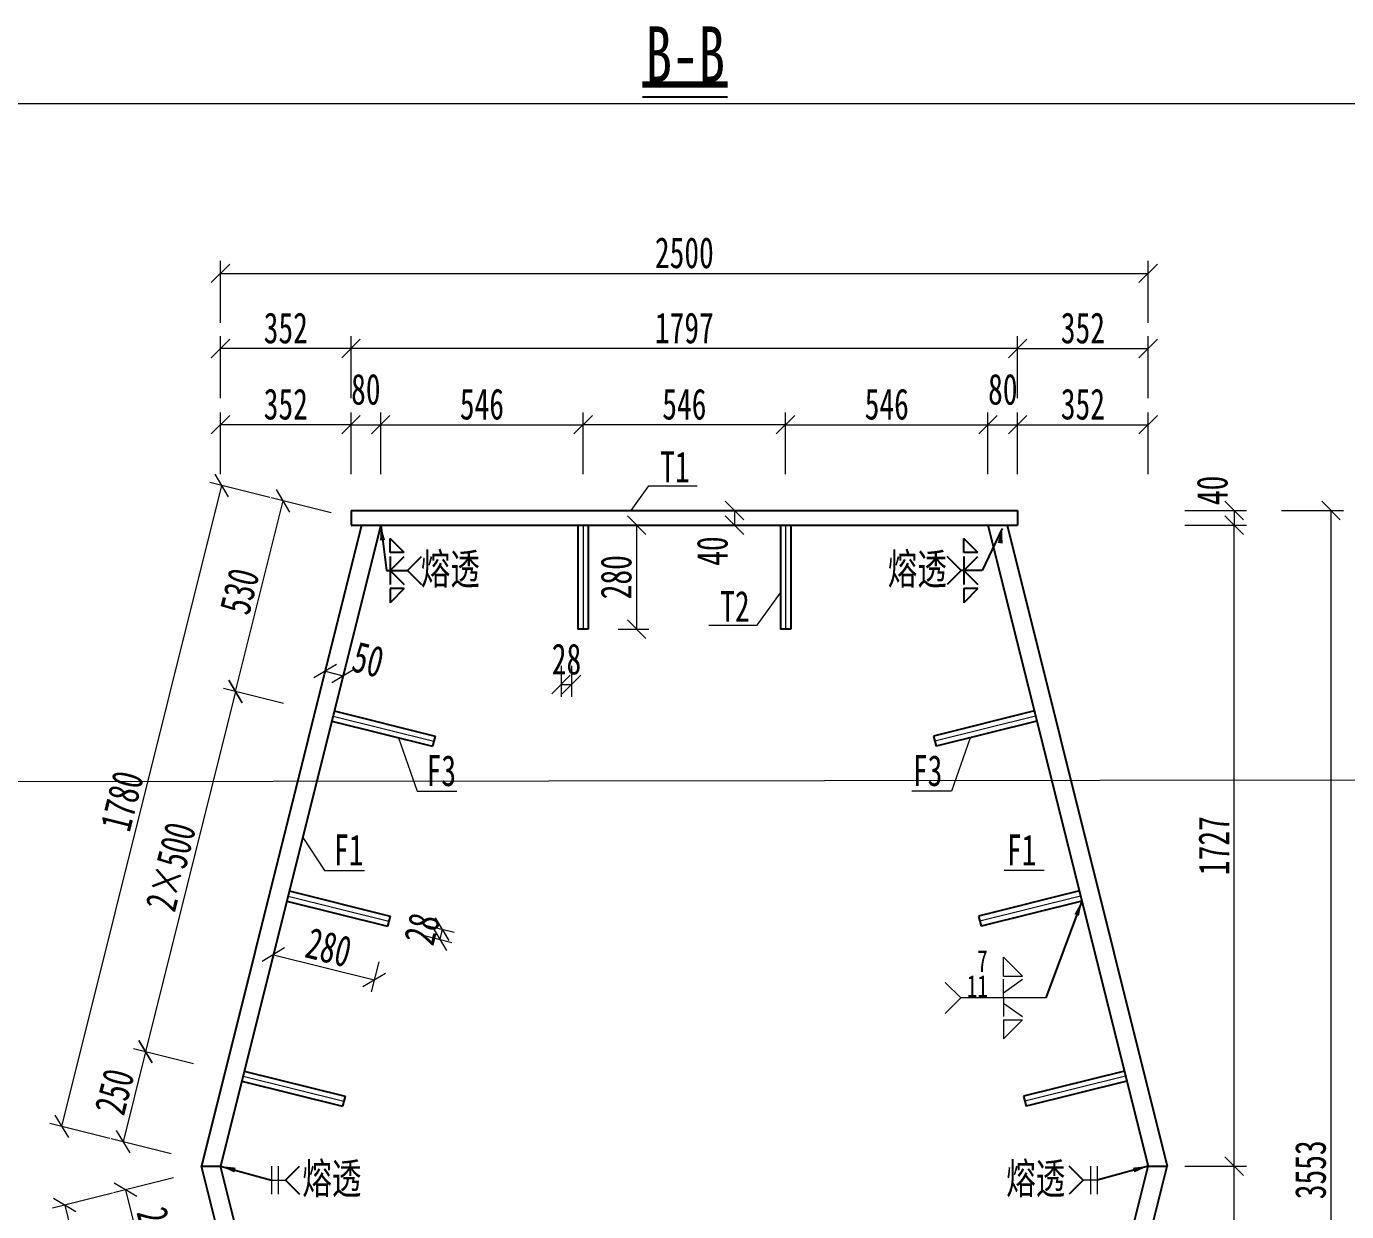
# Model space of a CAD drawing. Header units: millimetres. Extents: x -411717 to -116098, y 0 to 693159.
# Drawn here: x -191270 to -187711, y 370087 to 373280 of the extents above; entities that cross this region are included whole.
import ezdxf

# ---------------------------------------------------------------- set-up
doc = ezdxf.new("R2010")
doc.units = ezdxf.units.MM
doc.header["$LTSCALE"] = 2
doc.header["$PDMODE"] = 3
doc.header["$PDSIZE"] = -10
doc.layers.get('Defpoints').update_dxf_attribs({"color": 8, "lineweight": 9})
for name, color, linetype, lineweight in [('加粗线', 6, 'Continuous', 25), ('标注', 4, 'Continuous', 13), ('横隔板', 6, 'Continuous', 25), ('细实线', 4, 'Continuous', 15), ('细线', 4, 'Continuous', 15), ('钢板粗线', 1, 'Continuous', 25)]:
    doc.layers.add(name, color=color, linetype=linetype, lineweight=lineweight)
doc.layers.add('焊缝', color=7, linetype='Continuous')
doc.styles.add('111', font='仿宋_GB2312.ttf', dxfattribs={"width": 0.7})
doc.styles.get("Standard").update_dxf_attribs({"font": '仿宋_GB2312.ttf'})
doc.dimstyles.new('200', dxfattribs={"dimscale": 0, "dimtxt": 2.5, "dimasz": 1.5, "dimexe": 1, "dimexo": 1, "dimgap": 0.4, "dimtad": 1, "dimdec": 0, "dimdsep": 46, "dimtxsty": '111', "dimblk": 'OBLIQUE', "dimcen": 0, "dimclrd": 256, "dimclre": 256, "dimclrt": 256, "dimadec": 1, "dimazin": 2, "dimtfac": 1, "dimtdec": 0, "dimtmove": 2, "dimatfit": 3, "dimfxl": 4, "dimfxlon": 1, "dimtolj": 1, "dimlwd": -1, "dimlwe": -1, "dimarcsym": 0})
doc.dimstyles.new('MSteel_1.0_1.0', dxfattribs={"dimtxt": 3, "dimasz": 1.2, "dimexe": 1, "dimexo": 1, "dimgap": 1, "dimtad": 3, "dimtoh": 1, "dimdec": 0, "dimzin": 0, "dimdsep": 46, "dimtxsty": 'Standard', "dimblk": 'ARCHTICK', "dimcen": 0.09, "dimclrd": 3, "dimclre": 3, "dimadec": 0, "dimazin": 0, "dimtfac": 1, "dimtdec": 4, "dimtofl": 0, "dimtmove": 0, "dimatfit": 3, "dimfxl": 1, "dimtolj": 1, "dimtzin": 0, "dimarcsym": 0})

# ---------------------------------------------------------------- blocks, each defined once
blk = doc.blocks.new('_Oblique')
at = {"color": 0, "linetype": 'ByBlock', "lineweight": -2}
blk.add_line((-0.5, -0.5), (0.5, 0.5), dxfattribs=at)
blk = doc.blocks.new('*D958')
at = {"layer": 'Defpoints', "color": 0, "transparency": 16777216}
for p in [(-189362, 371975.6), (-189362, 371935.6), (-189361.2, 371935.6)]:
    blk.add_point(p, dxfattribs=at)
at = {"layer": '细实线', "transparency": 16777216}
for p, q in [((-189361.2, 371975.6), (-189327.9, 371975.6)), ((-189361.2, 371975.6), (-189361.2, 371935.6)), ((-189361.2, 371935.6), (-189327.9, 371935.6))]:
    blk.add_line(p, q, dxfattribs=at)
at = {"layer": '细实线', "transparency": 16777216, "xscale": 50, "yscale": 50, "zscale": 50}
for p, rotation in [((-189361.2, 371975.6), 90), ((-189361.2, 371935.6), 270)]:
    blk.add_blockref('_Oblique', p, dxfattribs=dict(at, rotation=rotation))
at = {"layer": '细实线', "transparency": 16777216, "insert": (-189420.8, 371866.1), "char_height": 83.33, "attachment_point": 5, "rotation": 90, "style": '111'}
blk.add_mtext('\\A1;40', dxfattribs=at)
blk = doc.blocks.new('*D959')
at = {"layer": 'Defpoints', "color": 0, "transparency": 16777216}
for p in [(-190746.4, 372206.5), (-190394.8, 371935.6), (-190746.4, 370209.1)]:
    blk.add_point(p, dxfattribs=at)
at = {"layer": '细实线', "transparency": 16777216}
for p, q in [((-190746.4, 372073.1), (-190746.4, 372239.8)), ((-190394.8, 372073.1), (-190394.8, 372239.8)), ((-190394.8, 372206.5), (-190746.4, 372206.5))]:
    blk.add_line(p, q, dxfattribs=at)
at = {"layer": '细实线', "transparency": 16777216, "xscale": 50.00000000000004, "yscale": 50.00000000000004, "zscale": 50.00000000000004, "rotation": 180}
blk.add_blockref('_Oblique', (-190746.4, 372206.5), dxfattribs=at)
at = {"layer": '细实线', "transparency": 16777216, "xscale": 50.00000000000004, "yscale": 50.00000000000004, "zscale": 50.00000000000004}
blk.add_blockref('_Oblique', (-190394.8, 372206.5), dxfattribs=at)
at = {"layer": '细实线', "transparency": 16777216, "insert": (-190570.6, 372261.5), "char_height": 83.33, "attachment_point": 5, "style": '111'}
blk.add_mtext('\\A1;352', dxfattribs=at)
blk = doc.blocks.new('*D935')
at = {"layer": 'Defpoints', "color": 0, "transparency": 16777216}
for p in [(-190314.8, 372206.5), (-190394.8, 371935.6), (-190314.8, 371935.6)]:
    blk.add_point(p, dxfattribs=at)
at = {"layer": '细实线', "transparency": 16777216}
for p, q in [((-190394.8, 372073.1), (-190394.8, 372239.8)), ((-190314.8, 372073.1), (-190314.8, 372239.8)), ((-190394.8, 372206.5), (-190314.8, 372206.5))]:
    blk.add_line(p, q, dxfattribs=at)
at = {"layer": '细实线', "transparency": 16777216, "xscale": 50.00000000000004, "yscale": 50.00000000000004, "zscale": 50.00000000000004, "rotation": 180}
blk.add_blockref('_Oblique', (-190394.8, 372206.5), dxfattribs=at)
at = {"layer": '细实线', "transparency": 16777216, "xscale": 50.00000000000004, "yscale": 50.00000000000004, "zscale": 50.00000000000004}
blk.add_blockref('_Oblique', (-190314.8, 372206.5), dxfattribs=at)
at = {"layer": '细实线', "transparency": 16777216, "insert": (-190354.8, 372301.5), "char_height": 83.33, "attachment_point": 5, "style": '111'}
blk.add_mtext('\\A1;80', dxfattribs=at)
blk = doc.blocks.new('*D936')
at = {"layer": 'Defpoints', "color": 0, "transparency": 16777216}
for p in [(-189769.2, 372206.5), (-190314.8, 371935.6), (-189769.2, 371935.6)]:
    blk.add_point(p, dxfattribs=at)
at = {"layer": '细实线', "transparency": 16777216}
for p, q in [((-190314.8, 372073.1), (-190314.8, 372239.8)), ((-189769.2, 372073.1), (-189769.2, 372239.8)), ((-190314.8, 372206.5), (-189769.2, 372206.5))]:
    blk.add_line(p, q, dxfattribs=at)
at = {"layer": '细实线', "transparency": 16777216, "xscale": 50.00000000000004, "yscale": 50.00000000000004, "zscale": 50.00000000000004, "rotation": 180}
blk.add_blockref('_Oblique', (-190314.8, 372206.5), dxfattribs=at)
at = {"layer": '细实线', "transparency": 16777216, "xscale": 50.00000000000004, "yscale": 50.00000000000004, "zscale": 50.00000000000004}
blk.add_blockref('_Oblique', (-189769.2, 372206.5), dxfattribs=at)
at = {"layer": '细实线', "transparency": 16777216, "insert": (-190042, 372261.5), "char_height": 83.33, "attachment_point": 5, "style": '111'}
blk.add_mtext('\\A1;546', dxfattribs=at)
blk = doc.blocks.new('*D937')
at = {"layer": 'Defpoints', "color": 0, "transparency": 16777216}
for p in [(-188678, 372206.5), (-189223.6, 371935.6), (-188678, 371935.6)]:
    blk.add_point(p, dxfattribs=at)
at = {"layer": '细实线', "transparency": 16777216}
for p, q in [((-189223.6, 372073.1), (-189223.6, 372239.8)), ((-188678, 372073.1), (-188678, 372239.8)), ((-189223.6, 372206.5), (-188678, 372206.5))]:
    blk.add_line(p, q, dxfattribs=at)
at = {"layer": '细实线', "transparency": 16777216, "xscale": 50.00000000000004, "yscale": 50.00000000000004, "zscale": 50.00000000000004, "rotation": 180}
blk.add_blockref('_Oblique', (-189223.6, 372206.5), dxfattribs=at)
at = {"layer": '细实线', "transparency": 16777216, "xscale": 50.00000000000004, "yscale": 50.00000000000004, "zscale": 50.00000000000004}
blk.add_blockref('_Oblique', (-188678, 372206.5), dxfattribs=at)
at = {"layer": '细实线', "transparency": 16777216, "insert": (-188950.8, 372261.5), "char_height": 83.33, "attachment_point": 5, "style": '111'}
blk.add_mtext('\\A1;546', dxfattribs=at)
blk = doc.blocks.new('*D960')
at = {"layer": 'Defpoints', "color": 0, "transparency": 16777216}
for p in [(-188598, 372206.5), (-188678, 371935.6), (-188598, 371935.6)]:
    blk.add_point(p, dxfattribs=at)
at = {"layer": '细实线', "transparency": 16777216}
for p, q in [((-188678, 372073.1), (-188678, 372239.8)), ((-188598, 372073.1), (-188598, 372239.8)), ((-188678, 372206.5), (-188598, 372206.5))]:
    blk.add_line(p, q, dxfattribs=at)
at = {"layer": '细实线', "transparency": 16777216, "xscale": 50.00000000000004, "yscale": 50.00000000000004, "zscale": 50.00000000000004, "rotation": 180}
blk.add_blockref('_Oblique', (-188678, 372206.5), dxfattribs=at)
at = {"layer": '细实线', "transparency": 16777216, "xscale": 50.00000000000004, "yscale": 50.00000000000004, "zscale": 50.00000000000004}
blk.add_blockref('_Oblique', (-188598, 372206.5), dxfattribs=at)
at = {"layer": '细实线', "transparency": 16777216, "insert": (-188638, 372301.5), "char_height": 83.33, "attachment_point": 5, "style": '111'}
blk.add_mtext('\\A1;80', dxfattribs=at)
blk = doc.blocks.new('*D961')
at = {"layer": 'Defpoints', "color": 0, "transparency": 16777216}
for p in [(-190394.8, 372411.7), (-190394.8, 371975.6), (-188598, 371975.6)]:
    blk.add_point(p, dxfattribs=at)
at = {"layer": '细实线', "transparency": 16777216}
for p, q in [((-190394.8, 372278.4), (-190394.8, 372445.1)), ((-188598, 372278.4), (-188598, 372445.1)), ((-188598, 372411.7), (-190394.8, 372411.7))]:
    blk.add_line(p, q, dxfattribs=at)
at = {"layer": '细实线', "transparency": 16777216, "xscale": 50.00000000000004, "yscale": 50.00000000000004, "zscale": 50.00000000000004, "rotation": 180}
blk.add_blockref('_Oblique', (-190394.8, 372411.7), dxfattribs=at)
at = {"layer": '细实线', "transparency": 16777216, "xscale": 50.00000000000004, "yscale": 50.00000000000004, "zscale": 50.00000000000004}
blk.add_blockref('_Oblique', (-188598, 372411.7), dxfattribs=at)
at = {"layer": '细实线', "transparency": 16777216, "insert": (-189496.4, 372466.7), "char_height": 83.33, "attachment_point": 5, "style": '111'}
blk.add_mtext('\\A1;1797', dxfattribs=at)
blk = doc.blocks.new('*D938')
at = {"layer": 'Defpoints', "color": 0, "transparency": 16777216}
for p in [(-190746.4, 372411.7), (-190394.8, 372140.8), (-190746.4, 370414.3)]:
    blk.add_point(p, dxfattribs=at)
at = {"layer": '细实线', "transparency": 16777216}
for p, q in [((-190746.4, 372278.4), (-190746.4, 372445.1)), ((-190394.8, 372278.4), (-190394.8, 372445.1)), ((-190394.8, 372411.7), (-190746.4, 372411.7))]:
    blk.add_line(p, q, dxfattribs=at)
at = {"layer": '细实线', "transparency": 16777216, "xscale": 50.00000000000004, "yscale": 50.00000000000004, "zscale": 50.00000000000004, "rotation": 180}
blk.add_blockref('_Oblique', (-190746.4, 372411.7), dxfattribs=at)
at = {"layer": '细实线', "transparency": 16777216, "xscale": 50.00000000000004, "yscale": 50.00000000000004, "zscale": 50.00000000000004}
blk.add_blockref('_Oblique', (-190394.8, 372411.7), dxfattribs=at)
at = {"layer": '细实线', "transparency": 16777216, "insert": (-190570.6, 372466.7), "char_height": 83.33, "attachment_point": 5, "style": '111'}
blk.add_mtext('\\A1;352', dxfattribs=at)
blk = doc.blocks.new('*D939')
at = {"layer": 'Defpoints', "color": 0, "transparency": 16777216}
for p in [(-188246.4, 372411.7), (-188598, 372140.8), (-188246.4, 370414.3)]:
    blk.add_point(p, dxfattribs=at)
at = {"layer": '细实线', "transparency": 16777216}
for p, q in [((-188598, 372278.4), (-188598, 372445.1)), ((-188246.4, 372278.4), (-188246.4, 372445.1)), ((-188598, 372411.7), (-188246.4, 372411.7))]:
    blk.add_line(p, q, dxfattribs=at)
at = {"layer": '细实线', "transparency": 16777216, "xscale": 50.00000000000004, "yscale": 50.00000000000004, "zscale": 50.00000000000004, "rotation": 180}
blk.add_blockref('_Oblique', (-188598, 372411.7), dxfattribs=at)
at = {"layer": '细实线', "transparency": 16777216, "xscale": 50.00000000000004, "yscale": 50.00000000000004, "zscale": 50.00000000000004}
blk.add_blockref('_Oblique', (-188246.4, 372411.7), dxfattribs=at)
at = {"layer": '细实线', "transparency": 16777216, "insert": (-188422.2, 372466.7), "char_height": 83.33, "attachment_point": 5, "style": '111'}
blk.add_mtext('\\A1;352', dxfattribs=at)
blk = doc.blocks.new('*D940')
at = {"layer": 'Defpoints', "color": 0, "transparency": 16777216}
for p in [(-188246.4, 370209.1), (-188014.5, 370209.1), (-188678, 368482.6)]:
    blk.add_point(p, dxfattribs=at)
at = {"layer": '细实线', "transparency": 16777216}
for p, q in [((-188147.8, 370209.1), (-187981.1, 370209.1)), ((-188014.5, 368482.6), (-188014.5, 370209.1)), ((-188147.8, 368482.6), (-187981.1, 368482.6))]:
    blk.add_line(p, q, dxfattribs=at)
at = {"layer": '细实线', "transparency": 16777216, "xscale": 50.00000000000004, "yscale": 50.00000000000004, "zscale": 50.00000000000004}
for p, rotation in [((-188014.5, 370209.1), 90), ((-188014.5, 368482.6), 270)]:
    blk.add_blockref('_Oblique', p, dxfattribs=dict(at, rotation=rotation))
at = {"layer": '细实线', "transparency": 16777216, "insert": (-188069.5, 369345.8), "char_height": 83.33, "attachment_point": 5, "rotation": 90, "style": '111'}
blk.add_mtext('\\A1;1727', dxfattribs=at)
blk = doc.blocks.new('*D941')
at = {"layer": 'Defpoints', "color": 0, "transparency": 16777216}
for p in [(-188678, 371935.6), (-188014.5, 371935.6), (-188246.4, 370209.1)]:
    blk.add_point(p, dxfattribs=at)
at = {"layer": '细实线', "transparency": 16777216}
for p, q in [((-188147.8, 371935.6), (-187981.1, 371935.6)), ((-188014.5, 370209.1), (-188014.5, 371935.6)), ((-188147.8, 370209.1), (-187981.1, 370209.1))]:
    blk.add_line(p, q, dxfattribs=at)
at = {"layer": '细实线', "transparency": 16777216, "xscale": 50.00000000000004, "yscale": 50.00000000000004, "zscale": 50.00000000000004}
for p, rotation in [((-188014.5, 371935.6), 90), ((-188014.5, 370209.1), 270)]:
    blk.add_blockref('_Oblique', p, dxfattribs=dict(at, rotation=rotation))
at = {"layer": '细实线', "transparency": 16777216, "insert": (-188069.5, 371072.3), "char_height": 83.33, "attachment_point": 5, "rotation": 90, "style": '111'}
blk.add_mtext('\\A1;1727', dxfattribs=at)
blk = doc.blocks.new('*D942')
at = {"layer": 'Defpoints', "color": 0, "transparency": 16777216}
for p in [(-188598, 371975.6), (-188598, 371935.6), (-188014.5, 371935.6)]:
    blk.add_point(p, dxfattribs=at)
at = {"layer": '细实线', "transparency": 16777216}
for p, q in [((-188147.8, 371975.6), (-187981.1, 371975.6)), ((-188014.5, 371975.6), (-188014.5, 371935.6)), ((-188147.8, 371935.6), (-187981.1, 371935.6))]:
    blk.add_line(p, q, dxfattribs=at)
at = {"layer": '细实线', "transparency": 16777216, "xscale": 50.00000000000004, "yscale": 50.00000000000004, "zscale": 50.00000000000004}
for p, rotation in [((-188014.5, 371975.6), 90), ((-188014.5, 371935.6), 270)]:
    blk.add_blockref('_Oblique', p, dxfattribs=dict(at, rotation=rotation))
at = {"layer": '细实线', "transparency": 16777216, "insert": (-188073.3, 372029.5), "char_height": 83.33, "attachment_point": 5, "rotation": 90, "style": '111'}
blk.add_mtext('\\A1;40', dxfattribs=at)
blk = doc.blocks.new('*D968')
at = {"layer": 'Defpoints', "color": 0, "transparency": 16777216}
for p in [(-188813.9, 371975.6), (-187753.4, 371975.6), (-188723.3, 368422.6)]:
    blk.add_point(p, dxfattribs=at)
at = {"layer": '细实线', "transparency": 16777216}
for p, q in [((-187886.7, 371975.6), (-187720.1, 371975.6)), ((-187753.4, 368422.6), (-187753.4, 371975.6)), ((-187886.7, 368422.6), (-187720.1, 368422.6))]:
    blk.add_line(p, q, dxfattribs=at)
at = {"layer": '细实线', "transparency": 16777216, "xscale": 50.00000000000004, "yscale": 50.00000000000004, "zscale": 50.00000000000004}
for p, rotation in [((-187753.4, 371975.6), 90), ((-187753.4, 368422.6), 270)]:
    blk.add_blockref('_Oblique', p, dxfattribs=dict(at, rotation=rotation))
at = {"layer": '细实线', "transparency": 16777216, "insert": (-187808.4, 370199.1), "char_height": 83.33, "attachment_point": 5, "rotation": 90, "style": '111'}
blk.add_mtext('\\A1;3553', dxfattribs=at)
blk = doc.blocks.new('*D943')
at = {"layer": 'Defpoints', "color": 0, "transparency": 16777216}
for p in [(-188246.4, 372206.5), (-188598, 371935.6), (-188246.4, 370209.1)]:
    blk.add_point(p, dxfattribs=at)
at = {"layer": '细实线', "transparency": 16777216}
for p, q in [((-188598, 372073.1), (-188598, 372239.8)), ((-188246.4, 372073.1), (-188246.4, 372239.8)), ((-188598, 372206.5), (-188246.4, 372206.5))]:
    blk.add_line(p, q, dxfattribs=at)
at = {"layer": '细实线', "transparency": 16777216, "xscale": 50.00000000000004, "yscale": 50.00000000000004, "zscale": 50.00000000000004, "rotation": 180}
blk.add_blockref('_Oblique', (-188598, 372206.5), dxfattribs=at)
at = {"layer": '细实线', "transparency": 16777216, "xscale": 50.00000000000004, "yscale": 50.00000000000004, "zscale": 50.00000000000004}
blk.add_blockref('_Oblique', (-188246.4, 372206.5), dxfattribs=at)
at = {"layer": '细实线', "transparency": 16777216, "insert": (-188422.2, 372261.5), "char_height": 83.33, "attachment_point": 5, "style": '111'}
blk.add_mtext('\\A1;352', dxfattribs=at)
blk = doc.blocks.new('*D944')
at = {"layer": 'Defpoints', "color": 0, "transparency": 16777216}
for p in [(-189800.8, 371935.6), (-189800.8, 371655.6), (-189625, 371655.6)]:
    blk.add_point(p, dxfattribs=at)
at = {"layer": '细实线', "transparency": 16777216}
for p, q in [((-189675, 371935.6), (-189591.7, 371935.6)), ((-189625, 371935.6), (-189625, 371655.6)), ((-189675, 371655.6), (-189591.7, 371655.6))]:
    blk.add_line(p, q, dxfattribs=at)
at = {"layer": '细实线', "transparency": 16777216, "xscale": 50, "yscale": 50, "zscale": 50}
for p, rotation in [((-189625, 371935.6), 90), ((-189625, 371655.6), 270)]:
    blk.add_blockref('_Oblique', p, dxfattribs=dict(at, rotation=rotation))
at = {"layer": '细实线', "transparency": 16777216, "insert": (-189680, 371795.6), "char_height": 83.33, "attachment_point": 5, "rotation": 90, "style": '111'}
blk.add_mtext('\\A1;280', dxfattribs=at)
blk = doc.blocks.new('*D945')
at = {"layer": 'Defpoints', "color": 0, "transparency": 16777216}
for p in [(-189828.8, 371655.6), (-189800.8, 371655.6), (-189800.8, 371506.8)]:
    blk.add_point(p, dxfattribs=at)
at = {"layer": '细实线', "transparency": 16777216}
for p, q in [((-189828.8, 371556.8), (-189828.8, 371473.4)), ((-189800.8, 371556.8), (-189800.8, 371473.4)), ((-189828.8, 371506.8), (-189800.8, 371506.8))]:
    blk.add_line(p, q, dxfattribs=at)
at = {"layer": '细实线', "transparency": 16777216, "xscale": 50, "yscale": 50, "zscale": 50, "rotation": 180}
blk.add_blockref('_Oblique', (-189828.8, 371506.8), dxfattribs=at)
at = {"layer": '细实线', "transparency": 16777216, "xscale": 50, "yscale": 50, "zscale": 50}
blk.add_blockref('_Oblique', (-189800.8, 371506.8), dxfattribs=at)
at = {"layer": '细实线', "transparency": 16777216, "insert": (-189814, 371574.7), "char_height": 83.33, "attachment_point": 5, "style": '111'}
blk.add_mtext('\\A1;28', dxfattribs=at)
blk = doc.blocks.new('28-280加劲 无过焊孔')
at = {"layer": 'Defpoints'}
blk.add_line((0, 0), (0, -280), dxfattribs=at)
at = {"layer": '钢板粗线'}
for p, q in [((-14, 0), (-14, -280)), ((14, 0), (14, -280)), ((14, -280), (-14, -280))]:
    blk.add_line(p, q, dxfattribs=at)
blk = doc.blocks.new('*D970')
at = {"layer": 'Defpoints', "color": 0, "transparency": 16777216}
for p in [(-189769.2, 372206.5), (-189769.2, 371935.6), (-189223.6, 371935.6)]:
    blk.add_point(p, dxfattribs=at)
at = {"layer": '标注', "transparency": 16777216}
for p, q in [((-189769.2, 372073.1), (-189769.2, 372239.8)), ((-189223.6, 372073.1), (-189223.6, 372239.8)), ((-189223.6, 372206.5), (-189769.2, 372206.5))]:
    blk.add_line(p, q, dxfattribs=at)
at = {"layer": '标注', "transparency": 16777216, "xscale": 49.99999999999987, "yscale": 49.99999999999987, "zscale": 49.99999999999987, "rotation": 180}
blk.add_blockref('_Oblique', (-189769.2, 372206.5), dxfattribs=at)
at = {"layer": '标注', "transparency": 16777216, "xscale": 49.99999999999987, "yscale": 49.99999999999987, "zscale": 49.99999999999987}
blk.add_blockref('_Oblique', (-189223.6, 372206.5), dxfattribs=at)
at = {"layer": '标注', "transparency": 16777216, "insert": (-189496.4, 372261.5), "char_height": 83.33, "attachment_point": 5, "style": '111'}
blk.add_mtext('\\A1;546', dxfattribs=at)
blk = doc.blocks.new('*D948')
at = {"layer": 'Defpoints', "color": 0, "transparency": 16777216}
for p in [(-190459.9, 371561.1), (-190416.1, 371530.2), (-190411.4, 371549)]:
    blk.add_point(p, dxfattribs=at)
at = {"layer": '细实线', "transparency": 16777216}
for p, q in [((-190464.6, 371542.3), (-190472.7, 371510)), ((-190464.6, 371542.3), (-190416.1, 371530.2)), ((-190416.1, 371530.2), (-190424.2, 371497.8))]:
    blk.add_line(p, q, dxfattribs=at)
at = {"layer": '细实线', "transparency": 16777216, "xscale": 50, "yscale": 50, "zscale": 50}
for p, rotation in [((-190464.6, 371542.3), 165.9637565320249), ((-190416.1, 371530.2), 345.9637565320249)]:
    blk.add_blockref('_Oblique', p, dxfattribs=dict(at, rotation=rotation))
at = {"layer": '细实线', "transparency": 16777216, "insert": (-190348.6, 371573.8), "char_height": 83.33, "attachment_point": 5, "rotation": 345.9638, "style": '111'}
blk.add_mtext('\\A1;50', dxfattribs=at)
blk = doc.blocks.new('*D950')
at = {"layer": 'Defpoints', "color": 0, "transparency": 16777216}
for p in [(-190567.9, 370923.1), (-190296.3, 370855.2), (-190332.4, 370710.8)]:
    blk.add_point(p, dxfattribs=at)
at = {"layer": '细实线', "transparency": 16777216}
for p, q in [((-190591.9, 370827.2), (-190612.1, 370746.3)), ((-190604, 370778.7), (-190332.4, 370710.8)), ((-190320.2, 370759.3), (-190340.4, 370678.4))]:
    blk.add_line(p, q, dxfattribs=at)
at = {"layer": '细实线', "transparency": 16777216, "xscale": 50, "yscale": 50, "zscale": 50}
for p, rotation in [((-190604, 370778.7), 165.9637565322815), ((-190332.4, 370710.8), 345.9637565322815)]:
    blk.add_blockref('_Oblique', p, dxfattribs=dict(at, rotation=rotation))
at = {"layer": '细实线', "transparency": 16777216, "insert": (-190454.8, 370798.1), "char_height": 83.33, "attachment_point": 5, "rotation": 345.9638, "style": '111'}
blk.add_mtext('\\A1;280', dxfattribs=at)
blk = doc.blocks.new('*D951')
at = {"layer": 'Defpoints', "color": 0, "transparency": 16777216}
for p in [(-190289.5, 370882.3), (-190296.3, 370855.2), (-190155.6, 370820)]:
    blk.add_point(p, dxfattribs=at)
at = {"layer": '细实线', "transparency": 16777216}
for p, q in [((-190197.3, 370859.3), (-190116.5, 370839.1)), ((-190148.8, 370847.2), (-190155.6, 370820)), ((-190204.1, 370832.2), (-190123.3, 370811.9))]:
    blk.add_line(p, q, dxfattribs=at)
at = {"layer": '细实线', "transparency": 16777216, "xscale": 50, "yscale": 50, "zscale": 50}
for p, rotation in [((-190148.8, 370847.2), 75.96375653213131), ((-190155.6, 370820), 255.9637565321313)]:
    blk.add_blockref('_Oblique', p, dxfattribs=dict(at, rotation=rotation))
at = {"layer": '细实线', "transparency": 16777216, "insert": (-190203.4, 370848.1), "char_height": 83.33, "attachment_point": 5, "rotation": 75.9638, "style": '111'}
blk.add_mtext('\\A1;28', dxfattribs=at)
blk = doc.blocks.new('*D953')
at = {"layer": 'Defpoints', "color": 0, "transparency": 16777216}
for p in [(-190443.2, 371421.7), (-190948.6, 370517.3), (-190685.8, 370451.6)]:
    blk.add_point(p, dxfattribs=at)
at = {"layer": '标注', "transparency": 16777216}
for p, q in [((-190706.1, 371487.5), (-190948.6, 370517.3)), ((-190576.7, 371455.1), (-190738.4, 371495.5)), ((-190819.2, 370485), (-190980.9, 370525.4))]:
    blk.add_line(p, q, dxfattribs=at)
at = {"layer": '标注', "transparency": 16777216, "xscale": 50, "yscale": 50, "zscale": 50}
for p, rotation in [((-190706.1, 371487.5), 75.96375653227575), ((-190948.6, 370517.3), 255.9637565322758)]:
    blk.add_blockref('_Oblique', p, dxfattribs=dict(at, rotation=rotation))
at = {"layer": '标注', "transparency": 16777216, "insert": (-190880.7, 371015.7), "char_height": 83.33, "attachment_point": 5, "rotation": 75.9638, "style": '111'}
blk.add_mtext('\\A1;2×500', dxfattribs=at)
blk = doc.blocks.new('*D954')
at = {"layer": 'Defpoints', "color": 0, "transparency": 16777216}
for p in [(-190685.8, 370451.6), (-191009.2, 370274.8), (-190746.4, 370209.1)]:
    blk.add_point(p, dxfattribs=at)
at = {"layer": '标注', "transparency": 16777216}
for p, q in [((-190819.2, 370485), (-190980.9, 370525.4)), ((-190948.6, 370517.3), (-191009.2, 370274.8)), ((-190879.9, 370242.4), (-191041.6, 370282.9))]:
    blk.add_line(p, q, dxfattribs=at)
at = {"layer": '标注', "transparency": 16777216, "xscale": 50, "yscale": 50, "zscale": 50}
for p, rotation in [((-190948.6, 370517.3), 75.96375653126464), ((-191009.2, 370274.8), 255.9637565312646)]:
    blk.add_blockref('_Oblique', p, dxfattribs=dict(at, rotation=rotation))
at = {"layer": '标注', "transparency": 16777216, "insert": (-191032.3, 370409.4), "char_height": 83.33, "attachment_point": 5, "rotation": 75.9638, "style": '111'}
blk.add_mtext('\\A1;250', dxfattribs=at)
blk = doc.blocks.new('*D955')
at = {"layer": 'Defpoints', "color": 0, "transparency": 16777216}
for p in [(-190746.4, 370209.1), (-190685.8, 369966.5), (-190942.2, 369902.4)]:
    blk.add_point(p, dxfattribs=at)
at = {"layer": '标注', "transparency": 16777216}
for p, q in [((-190873.5, 370177.3), (-191035.2, 370136.9)), ((-191002.8, 370145), (-190942.2, 369902.4)), ((-190812.9, 369934.8), (-190974.6, 369894.3))]:
    blk.add_line(p, q, dxfattribs=at)
at = {"layer": '标注', "transparency": 16777216, "xscale": 50, "yscale": 50, "zscale": 50}
for p, rotation in [((-191002.8, 370145), 104.0362434683212), ((-190942.2, 369902.4), 284.0362434683212)]:
    blk.add_blockref('_Oblique', p, dxfattribs=dict(at, rotation=rotation))
at = {"layer": '标注', "transparency": 16777216, "insert": (-190919.2, 370037), "char_height": 83.33, "attachment_point": 5, "rotation": 284.0362, "style": '111'}
blk.add_mtext('\\A1;250', dxfattribs=at)
blk = doc.blocks.new('*D971')
at = {"layer": 'Defpoints', "color": 0, "transparency": 16777216}
for p in [(-190742.9, 372042.6), (-190314.8, 371935.6), (-190746.4, 370209.1)]:
    blk.add_point(p, dxfattribs=at)
at = {"layer": '标注', "transparency": 16777216}
for p, q in [((-190613.6, 372010.3), (-190775.3, 372050.7)), ((-191174.6, 370316.1), (-190742.9, 372042.6)), ((-191045.2, 370283.8), (-191206.9, 370324.2))]:
    blk.add_line(p, q, dxfattribs=at)
at = {"layer": '标注', "transparency": 16777216, "xscale": 49.99999999999987, "yscale": 49.99999999999987, "zscale": 49.99999999999987}
for p, rotation in [((-190742.9, 372042.6), 75.96375653207353), ((-191174.6, 370316.1), 255.9637565320735)]:
    blk.add_blockref('_Oblique', p, dxfattribs=dict(at, rotation=rotation))
at = {"layer": '标注', "transparency": 16777216, "insert": (-191012.1, 371192.7), "char_height": 83.33, "attachment_point": 5, "rotation": 75.9638, "style": '111'}
blk.add_mtext('\\A1;1780', dxfattribs=at)
blk = doc.blocks.new('*D972')
at = {"layer": 'Defpoints', "color": 0, "transparency": 16777216}
for p in [(-190746.4, 370209.1), (-190314.8, 368482.6), (-190734.9, 368377.5)]:
    blk.add_point(p, dxfattribs=at)
at = {"layer": '标注', "transparency": 16777216}
for p, q in [((-191037.2, 370136.4), (-191198.9, 370095.9)), ((-191166.5, 370104), (-190734.9, 368377.5)), ((-190605.6, 368409.9), (-190767.3, 368369.4))]:
    blk.add_line(p, q, dxfattribs=at)
at = {"layer": '标注', "transparency": 16777216, "xscale": 49.99999999999987, "yscale": 49.99999999999987, "zscale": 49.99999999999987}
for p, rotation in [((-191166.5, 370104), 104.0362434679265), ((-190734.9, 368377.5), 284.0362434679265)]:
    blk.add_blockref('_Oblique', p, dxfattribs=dict(at, rotation=rotation))
at = {"layer": '标注', "transparency": 16777216, "insert": (-190897.4, 369254.1), "char_height": 83.33, "attachment_point": 5, "rotation": 284.0362, "style": '111'}
blk.add_mtext('\\A1;1780', dxfattribs=at)
blk = doc.blocks.new('*D973')
at = {"layer": 'Defpoints', "color": 0, "transparency": 16777216}
for p in [(-190577.6, 372001.3), (-190314.8, 371935.6), (-190443.2, 371421.7)]:
    blk.add_point(p, dxfattribs=at)
at = {"layer": '标注', "transparency": 16777216}
for p, q in [((-190706.1, 371487.5), (-190577.6, 372001.3)), ((-190448.3, 371968.9), (-190609.9, 372009.4)), ((-190576.7, 371455.1), (-190738.4, 371495.5))]:
    blk.add_line(p, q, dxfattribs=at)
at = {"layer": '标注', "transparency": 16777216, "xscale": 49.99999999999987, "yscale": 49.99999999999987, "zscale": 49.99999999999987}
for p, rotation in [((-190577.6, 372001.3), 75.96375653220485), ((-190706.1, 371487.5), 255.9637565322049)]:
    blk.add_blockref('_Oblique', p, dxfattribs=dict(at, rotation=rotation))
at = {"layer": '标注', "transparency": 16777216, "insert": (-190695.2, 371757.7), "char_height": 83.33, "attachment_point": 5, "rotation": 75.9638, "style": '111'}
blk.add_mtext('\\A1;530', dxfattribs=at)
blk = doc.blocks.new('*D957')
at = {"layer": 'Defpoints', "color": 0, "transparency": 16777216}
for p in [(-188246.4, 372614.3), (-190746.4, 370209.1), (-188246.4, 370209.1)]:
    blk.add_point(p, dxfattribs=at)
at = {"layer": '标注', "transparency": 16777216}
for p, q in [((-190746.4, 372480.9), (-190746.4, 372647.6)), ((-188246.4, 372480.9), (-188246.4, 372647.6)), ((-190746.4, 372614.3), (-188246.4, 372614.3))]:
    blk.add_line(p, q, dxfattribs=at)
at = {"layer": '标注', "transparency": 16777216, "xscale": 49.99999999999987, "yscale": 49.99999999999987, "zscale": 49.99999999999987, "rotation": 180}
blk.add_blockref('_Oblique', (-190746.4, 372614.3), dxfattribs=at)
at = {"layer": '标注', "transparency": 16777216, "xscale": 49.99999999999987, "yscale": 49.99999999999987, "zscale": 49.99999999999987}
blk.add_blockref('_Oblique', (-188246.4, 372614.3), dxfattribs=at)
at = {"layer": '标注', "transparency": 16777216, "insert": (-189496.4, 372669.3), "char_height": 83.33, "attachment_point": 5, "style": '111'}
blk.add_mtext('\\A1;2500', dxfattribs=at)
blk = doc.blocks.new('_ArchTick')
at = {"color": 0, "linetype": 'ByBlock', "const_width": 0.15}
blk.add_lwpolyline([(-0.5, -0.5), (0.5, 0.5)], dxfattribs=at)

msp = doc.modelspace()

# ---------------------------------------------------------------- linework, layer by layer
at = {"layer": '加粗线', "ltscale": 100, "const_width": 16.7}
msp.add_lwpolyline([(-189609.4, 373122.9), (-189379.5, 373122.9)], dxfattribs=at)
at = {"layer": '标注'}
for p, q in [((-141948.3, 373070.7), (-216405.5, 373070.7)), ((-190314.8, 371935.6), (-188678, 371935.6)), ((-192026.5, 371244), (-170984.3, 371271.9)), ((-190609.4, 370209.1), (-190609.4, 370133.5)), ((-190590.8, 370209.1), (-190590.8, 370133.5)), ((-188402, 370209.1), (-188402, 370133.5)), ((-188383.4, 370209.1), (-188383.4, 370133.5)), ((-190609.4, 370171.3), (-190571, 370171.3)), ((-188383.4, 370171.3), (-188421.8, 370171.3))]:
    msp.add_line(p, q, dxfattribs=at)
for p in [(-189769.2, 371935.6), (-189223.6, 371935.6)]:
    msp.add_point(p, dxfattribs=at)
at = {"layer": '横隔板', "color": 2, "ltscale": 550}
for p, q in [((-190394.8, 371975.6), (-188598, 371975.6)), ((-190394.8, 371975.6), (-190394.8, 371935.6)), ((-188598, 371975.6), (-188598, 371935.6)), ((-190366.3, 371935.6), (-190797.9, 370209.1)), ((-190314.8, 371935.6), (-190746.4, 370209.1)), ((-190394.8, 371935.6), (-188598, 371935.6)), ((-188678, 371935.6), (-188246.4, 370209.1)), ((-188626.5, 371935.6), (-188194.9, 370209.1)), ((-190366.3, 368482.6), (-190797.9, 370209.1)), ((-190797.9, 370209.1), (-190746.4, 370209.1)), ((-190314.8, 368482.6), (-190746.4, 370209.1)), ((-188678, 368482.6), (-188246.4, 370209.1)), ((-188626.5, 368482.6), (-188194.9, 370209.1)), ((-188246.4, 370209.1), (-188194.9, 370209.1))]:
    msp.add_line(p, q, dxfattribs=at)
at = {"layer": '焊缝', "color": 4}
for p, q in [((-190314.8, 371935.6), (-190299.3, 371813.4)), ((-188640.1, 371927.3), (-188693.5, 371813.4)), ((-190251.6, 371862), (-190289.4, 371899.8)), ((-190289.4, 371862), (-190289.4, 371899.8)), ((-188705.3, 371862), (-188743.1, 371899.8)), ((-188743.1, 371862), (-188743.1, 371899.8)), ((-190251.6, 371862), (-190289.4, 371862)), ((-190289.4, 371813.4), (-190251.6, 371851.2)), ((-190289.4, 371851.2), (-190289.4, 371775.6)), ((-190242.6, 371813.4), (-190204.8, 371851.2)), ((-188750.2, 371813.4), (-188788, 371851.2)), ((-188705.3, 371862), (-188743.1, 371862)), ((-188743.1, 371813.4), (-188705.3, 371851.2)), ((-188743.1, 371851.2), (-188743.1, 371775.6)), ((-190299.3, 371813.4), (-190242.6, 371813.4)), ((-190289.4, 371813.4), (-190251.6, 371775.6)), ((-190242.6, 371813.4), (-190204.8, 371775.6)), ((-188750.2, 371813.4), (-188788, 371775.6)), ((-188693.5, 371813.4), (-188750.2, 371813.4)), ((-188743.1, 371813.4), (-188705.3, 371775.6)), ((-190251.6, 371764.8), (-190289.4, 371764.8)), ((-190289.4, 371764.8), (-190289.4, 371727)), ((-190251.6, 371764.8), (-190289.4, 371727)), ((-188705.3, 371764.8), (-188743.1, 371764.8)), ((-188743.1, 371764.8), (-188743.1, 371727)), ((-188705.3, 371764.8), (-188743.1, 371727)), ((-190746.4, 370209.1), (-190609.4, 370171.3)), ((-190571, 370171.3), (-190533.2, 370209.1)), ((-188421.8, 370171.3), (-188459.6, 370209.1)), ((-188246.4, 370209.1), (-188383.4, 370171.3)), ((-190571, 370171.3), (-190533.2, 370133.5)), ((-188421.8, 370171.3), (-188459.6, 370133.5))]:
    msp.add_line(p, q, dxfattribs=at)
for points in [[(-190316.4, 371894.5), (-190303, 371896.2), (-190314.8, 371935.6)], [(-188638.5, 371886.3), (-188651.9, 371888), (-188640.1, 371927.3)], [(-190709.2, 370191.8), (-190705.6, 370204.8), (-190746.4, 370209.1)], [(-188283.6, 370191.8), (-188287.2, 370204.8), (-188246.4, 370209.1)]]:
    msp.add_solid(points, dxfattribs=at)
at = {"layer": '细实线'}
for p, q in [((-189639.7, 371975.6), (-189592, 372041.8)), ((-189592, 372041.8), (-189462.2, 372041.8)), ((-189300.5, 371666.3), (-189237.6, 371753.7)), ((-189430.4, 371666.3), (-189300.5, 371666.3)), ((-190266.4, 371363.1), (-190216.6, 371218.9)), ((-188726.4, 371363.1), (-188776.2, 371218.9)), ((-190216.6, 371218.9), (-190109.3, 371218.9)), ((-188776.2, 371218.9), (-188883.5, 371218.9)), ((-190525, 371094.5), (-190466, 371005.1)), ((-190466, 371005.1), (-190358.8, 371005.1)), ((-188526.8, 371005.1), (-188634, 371005.1)), ((-188636.3, 370721), (-188636.3, 370772.3)), ((-188585, 370721), (-188636.3, 370772.3)), ((-188751.4, 370662), (-188793, 370703.7)), ((-188636.3, 370721), (-188585, 370721)), ((-188636.3, 370662), (-188636.3, 370712.3)), ((-188636.3, 370676), (-188585, 370712.3)), ((-188751.4, 370662), (-188793, 370620.4)), ((-188521.9, 370662), (-188751.4, 370662)), ((-188636.3, 370662), (-188636.3, 370611.8)), ((-188636.3, 370648.1), (-188585, 370611.8)), ((-188636.3, 370603.1), (-188636.3, 370551.8)), ((-188636.3, 370603.1), (-188585, 370603.1)), ((-188585, 370603.1), (-188636.3, 370551.8))]:
    msp.add_line(p, q, dxfattribs=at)
at = {"layer": '细线', "ltscale": 100, "const_width": 5}
msp.add_lwpolyline([(-189609.4, 373089.5), (-189379.5, 373089.5)], dxfattribs=at)

# ---------------------------------------------------------------- block references
at = {"layer": '细实线'}
for p in [(-189769.2, 371935.6), (-189223.6, 371935.6)]:
    msp.add_blockref('28-280加劲 无过焊孔', p, dxfattribs=at)
at = {"layer": '细实线', "rotation": 75.96375653227534}
for p in [(-190443.2, 371421.7), (-190564.5, 370936.7), (-190685.8, 370451.6)]:
    msp.add_blockref('28-280加劲 无过焊孔', p, dxfattribs=at)
at = {"layer": '细实线', "xscale": -1, "rotation": 284.0362434677247}
for p in [(-188549.6, 371421.7), (-188428.3, 370936.7), (-188307, 370451.6)]:
    msp.add_blockref('28-280加劲 无过焊孔', p, dxfattribs=at)

# ---------------------------------------------------------------- texts
at = {"width": 0.7}
msp.add_text('B-B', height=150, dxfattribs=at).set_placement((-189601, 373129.6))
at = {"layer": '细实线', "width": 0.7}
for s, height, p in [('T1', 83.33, (-189561.4, 372051.1)), ('熔透', 83.33, (-190206.8, 371776.3)), ('熔透', 83.33, (-188948, 371776.3)), ('T2', 83.33, (-189399.8, 371675.5)), ('F3', 83.33, (-190191, 371233)), ('F3', 83.33, (-188880.4, 371233)), ('F1', 83.33, (-190440.4, 371019.2)), ('F1', 83.33, (-188627.1, 371019.2)), ('7', 60, (-188707.3, 370731.6)), ('11', 60, (-188735, 370664)), ('熔透', 83.33, (-190526, 370134.2)), ('熔透', 83.33, (-188628.9, 370134.2))]:
    msp.add_text(s, height=height, dxfattribs=at).set_placement(p)

# ---------------------------------------------------------------- dimensions: what is measured, and where the dimension line sits
at = {"layer": '标注'}
for base, p1, p2, picture, middle in [((-188246.4, 372614.3), (-190746.4, 370209.1), (-188246.4, 370209.1), '*D957', (-189496.4, 372669.3)), ((-189769.2, 372206.5), (-189223.6, 371935.6), (-189769.2, 371935.6), '*D970', (-189496.4, 372261.5))]:
    dim = msp.add_linear_dim(base=base, p1=p1, p2=p2, dimstyle='200', override={"dimscale": 33.333333, "dimarcsym": 1}, dxfattribs=at)
    dim.commit()
    dim.dimension.update_dxf_attribs({"geometry": picture, "text_midpoint": middle})
for p1, p2, distance, picture, middle in [((-190746.4, 370209.1), (-190314.8, 371935.6), 441.3, '*D971', (-191012.1, 371192.7)), ((-190443.2, 371421.7), (-190314.8, 371935.6), 270.9, '*D973', (-190695.2, 371757.7)), ((-190685.8, 370451.6), (-190746.4, 370209.1), -270.9, '*D954', (-191032.3, 370409.4)), ((-190746.4, 370209.1), (-190314.8, 368482.6), -433.1, '*D972', (-190897.4, 369254.1)), ((-190746.4, 370209.1), (-190685.8, 369966.5), -264.3, '*D955', (-190919.2, 370037))]:
    dim = msp.add_aligned_dim(p1=p1, p2=p2, distance=distance, dimstyle='200', override={"dimscale": 33.333333, "dimarcsym": 1}, dxfattribs=at)
    dim.commit()
    dim.dimension.update_dxf_attribs({"geometry": picture, "text_midpoint": middle})
dim = msp.add_aligned_dim(p1=(-190443.2, 371421.7), p2=(-190685.8, 370451.6), distance=-270.9, text='2×500', dimstyle='200', override={"dimscale": 33.333333, "dimarcsym": 1}, dxfattribs=at)
dim.commit()
dim.dimension.update_dxf_attribs({"geometry": '*D953', "text_midpoint": (-190880.7, 371015.7)})
at = {"layer": '细实线'}
for base, p1, p2, picture, middle in [((-190746.4, 372411.7), (-190394.8, 372140.8), (-190746.4, 370414.3), '*D938', (-190570.6, 372466.7)), ((-190394.8, 372411.7), (-188598, 371975.6), (-190394.8, 371975.6), '*D961', (-189496.4, 372466.7)), ((-188246.4, 372411.7), (-188598, 372140.8), (-188246.4, 370414.3), '*D939', (-188422.2, 372466.7)), ((-190314.8, 372206.5), (-190394.8, 371935.6), (-190314.8, 371935.6), '*D935', (-190354.8, 372301.5)), ((-188598, 372206.5), (-188678, 371935.6), (-188598, 371935.6), '*D960', (-188638, 372301.5)), ((-190746.4, 372206.5), (-190394.8, 371935.6), (-190746.4, 370209.1), '*D959', (-190570.6, 372261.5)), ((-189769.2, 372206.5), (-190314.8, 371935.6), (-189769.2, 371935.6), '*D936', (-190042, 372261.5)), ((-188678, 372206.5), (-189223.6, 371935.6), (-188678, 371935.6), '*D937', (-188950.8, 372261.5))]:
    dim = msp.add_linear_dim(base=base, p1=p1, p2=p2, dimstyle='200', override={"dimscale": 33.333333, "dimarcsym": 1}, dxfattribs=at)
    dim.commit()
    dim.dimension.update_dxf_attribs({"geometry": picture, "text_midpoint": middle})
for base, p1, p2, angle, override, picture, middle in [((-188246.4, 372206.5), (-188598, 371935.6), (-188246.4, 370209.1), 180, {"dimscale": 33.333333, "dimarcsym": 1}, '*D943', (-188422.2, 372261.5)), ((-187753.4, 371975.6), (-188723.3, 368422.6), (-188813.9, 371975.6), 90, {"dimscale": 33.333333, "dimarcsym": 1}, '*D968', (-187808.4, 370199.1)), ((-189625, 371655.6), (-189800.8, 371935.6), (-189800.8, 371655.6), 90, {"dimscale": 33.333333, "dimfxl": 1.5, "dimarcsym": 1}, '*D944', (-189680, 371795.6)), ((-188014.4703621, 371935.565658), (-188246.4023195, 370209.065658), (-188678.0273195, 371935.565658), 90, {"dimscale": 33.333333, "dimarcsym": 1}, '*D941', (-188069.4703621, 371072.315658)), ((-188014.4703621, 370209.065658), (-188678.0273194, 368482.565658), (-188246.4023195, 370209.065658), 90, {"dimscale": 33.333333, "dimarcsym": 1}, '*D940', (-188069.4703621, 369345.815658))]:
    dim = msp.add_linear_dim(base=base, p1=p1, p2=p2, angle=angle, dimstyle='200', override=override, dxfattribs=at)
    dim.commit()
    dim.dimension.update_dxf_attribs({"geometry": picture, "text_midpoint": middle})
for base, p1, p2, angle, override, picture, middle, dimtype in [((-188014.5, 371935.6), (-188598, 371975.6), (-188598, 371935.6), 90, {"dimscale": 33.333333, "dimarcsym": 1}, '*D942', (-188073.3, 372029.5), 160), ((-189361.2, 371935.6), (-189362, 371975.6), (-189362, 371935.6), 270, {"dimscale": 33.333333, "dimfxl": 1.5, "dimarcsym": 1}, '*D958', (-189420.8, 371866.1), 161), ((-190416.1, 371530.2), (-190459.9, 371561.1), (-190411.4, 371549), 345.9638, {"dimscale": 33.333333, "dimfxl": 1.5, "dimarcsym": 1}, '*D948', (-190348.6, 371573.8), 161), ((-190155.6, 370820), (-190289.5, 370882.3), (-190296.3, 370855.2), 255.9638, {"dimscale": 33.333333, "dimfxl": 1.5, "dimarcsym": 1}, '*D951', (-190203.4, 370848.1), 161)]:
    dim = msp.add_linear_dim(base=base, p1=p1, p2=p2, angle=angle, dimstyle='200', override=override, dxfattribs=at)
    dim.commit()
    dim.dimension.update_dxf_attribs({"geometry": picture, "text_midpoint": middle, "dimtype": dimtype})
dim = msp.add_linear_dim(base=(-189800.8, 371506.8), p1=(-189828.8, 371655.6), p2=(-189800.8, 371655.6), dimstyle='200', override={"dimscale": 33.333333, "dimfxl": 1.5, "dimarcsym": 1}, dxfattribs=at)
dim.commit()
dim.dimension.update_dxf_attribs({"geometry": '*D945', "text_midpoint": (-189814, 371574.7), "dimtype": 160})
dim = msp.add_aligned_dim(p1=(-190567.9, 370923.1), p2=(-190296.3, 370855.2), distance=-148.9, dimstyle='200', override={"dimscale": 33.333333, "dimfxl": 1.5, "dimarcsym": 1}, dxfattribs=at)
dim.commit()
dim.dimension.update_dxf_attribs({"geometry": '*D950', "text_midpoint": (-190454.8, 370798.1)})

# ---------------------------------------------------------------- leaders
msp.add_leader([(-188424.9, 370923.1), (-188521.9, 370662)], dimstyle='MSteel_1.0_1.0', override={"dimscale": 33.333333, "dimclrd": 256}, dxfattribs=at)

doc.saveas('drawing.dxf')
